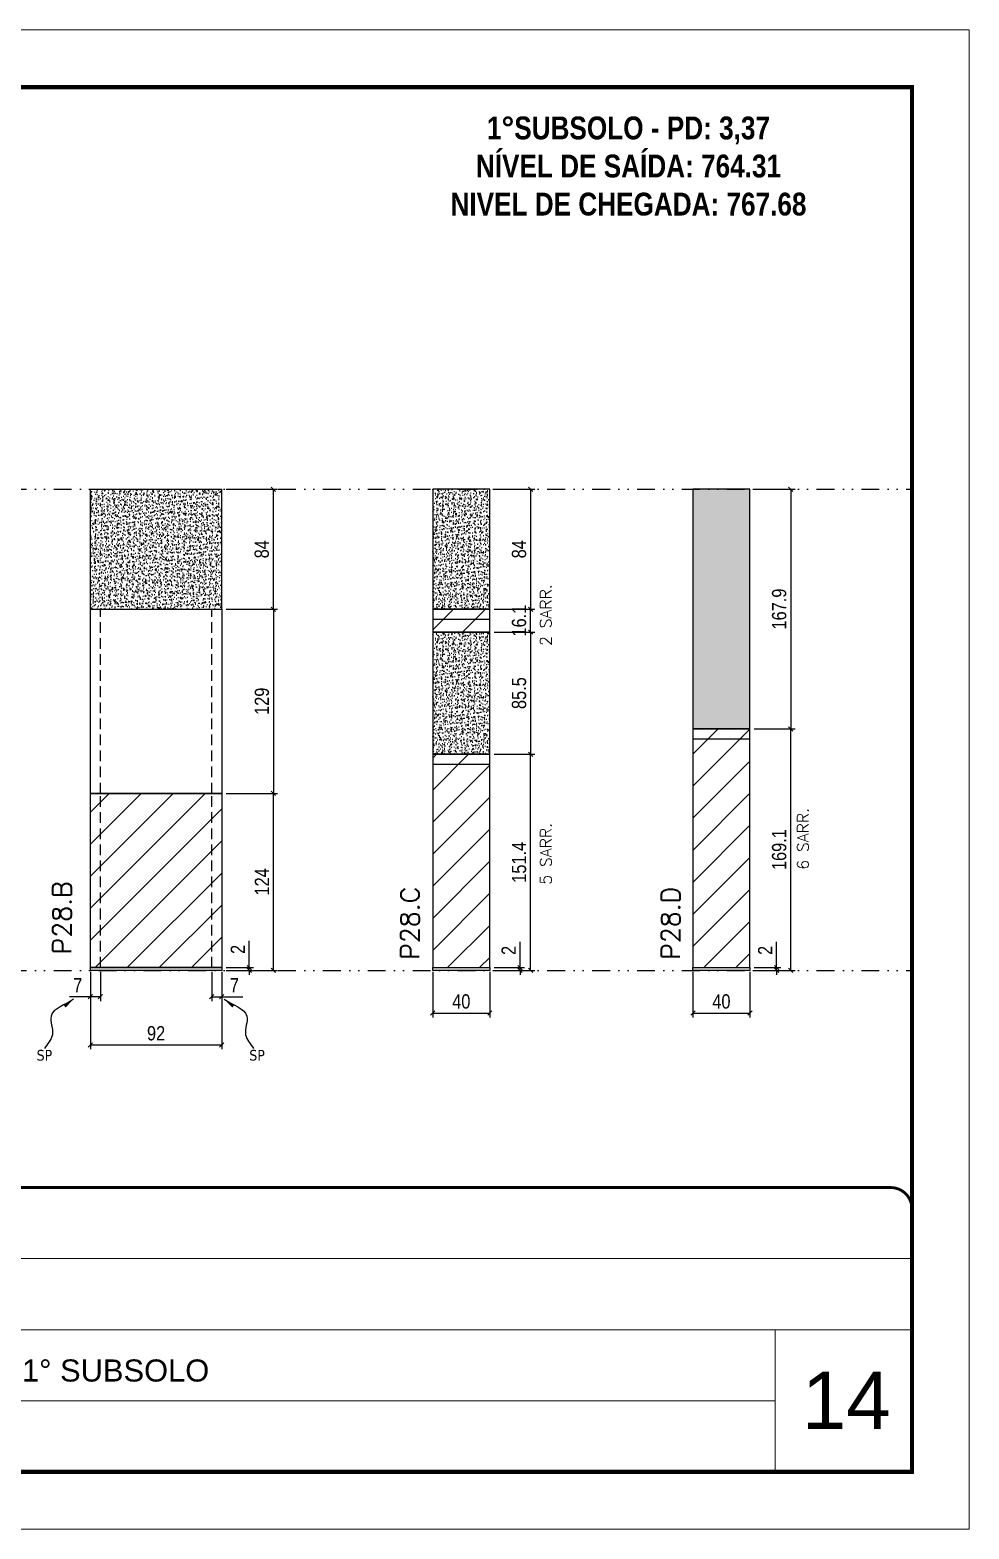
# Model space of a CAD drawing. Extents: x 2949 to 9230, y 1140 to 12527.
# Drawn here: x 5374 to 6033, y 8031 to 9081 of the extents above; entities that cross this region are included whole.
import ezdxf

# ---------------------------------------------------------------- set-up
doc = ezdxf.new("R2010")
doc.units = 0
for name, pattern in [('CONTINUO', [0]), ('DASHED', [0.75, 0.5, -0.25]), ('DIVIDE2', [0.625, 0.25, -0.125, 0, -0.125, 0, -0.125]), ('HIDDEN', [0.375, 0.25, -0.125])]:
    doc.linetypes.add(name, pattern=pattern)
for name, color, linetype, lineweight in [('CARIMBO', 255, 'Continuous', 9), ('Folhas', 255, 'Continuous', 9), ('Hachura', 251, 'Continuous', 9), ('SARRAFO DE PRESSAO', 251, 'DASHED', 9), ('Texto Seção', 7, 'Continuous', 15)]:
    doc.layers.add(name, color=color, linetype=linetype, lineweight=lineweight)
for name, color, linetype in [('COTA', 241, 'Continuous'), ('NOMENCLATURA', 7, 'Continuous'), ('Nível', 160, 'Continuous'), ('Painéis', 200, 'Continuous'), ('Romaneio', 10, 'Continuous'), ('SARR_2.2x7', 40, 'Continuous'), ('Sarrafo de Pressão', 42, 'HIDDEN'), ('texto', 7, 'Continuous')]:
    doc.layers.add(name, color=color, linetype=linetype)
doc.styles.add('ARIAL', font='arial.ttf')
doc.styles.add('COTA TECNICA', font='techl___.ttf', dxfattribs={"height": 10})
doc.styles.add('COTA TECNICA-50', font='techl___.ttf', dxfattribs={"height": 10})
doc.styles.add('REGUA-120', font='ROMANS.shx', dxfattribs={"height": 15})
doc.styles.add('ROMANC', font='techb___.ttf', dxfattribs={"height": 2.5})
doc.styles.add('ROMANS', font='romans.shx')
doc.styles.get("Standard").update_dxf_attribs({"font": 'arial.ttf'})
doc.dimstyles.new('COTA PAINEL-50', dxfattribs={"dimtxt": 10, "dimasz": 3, "dimexe": 3, "dimexo": 3, "dimgap": 3, "dimtad": 1, "dimdec": 1, "dimzin": 12, "dimdsep": 46, "dimtxsty": 'COTA TECNICA-50', "dimblk1": 'OBLIQUE', "dimblk2": 'OBLIQUE', "dimsah": 1, "dimcen": 0.9, "dimclrd": 4, "dimclre": 4, "dimclrt": 240, "dimadec": 1, "dimazin": 3, "dimtfac": 1, "dimtdec": 1, "dimtmove": 0, "dimatfit": 3, "dimfxl": 1, "dimtolj": 1, "dimtzin": 12, "dimarcsym": 0})
doc.dimstyles.new('PAINEL', dxfattribs={"dimtxt": 10, "dimasz": 3, "dimexe": 3, "dimexo": 3, "dimgap": 3, "dimtad": 1, "dimdec": 1, "dimzin": 12, "dimdsep": 46, "dimtxsty": 'COTA TECNICA', "dimblk1": 'OBLIQUE', "dimblk2": 'OBLIQUE', "dimsah": 1, "dimcen": 0.9, "dimclrd": 4, "dimclre": 4, "dimclrt": 240, "dimadec": 1, "dimazin": 3, "dimtfac": 1, "dimtdec": 1, "dimtmove": 0, "dimatfit": 3, "dimfxl": 1, "dimtolj": 1, "dimtzin": 12, "dimarcsym": 0})
doc.dimstyles.get("Standard").update_dxf_attribs({"dimtxt": 0.18, "dimasz": 0.18, "dimexe": 0.18, "dimexo": 0.0625, "dimgap": 0.09, "dimtad": 0, "dimtih": 1, "dimtoh": 1, "dimdec": 4, "dimzin": 0, "dimdsep": 46, "dimtxsty": 'Standard', "dimcen": 0.09, "dimadec": 0, "dimazin": 0, "dimtfac": 1, "dimtdec": 4, "dimtofl": 0, "dimtmove": 0, "dimatfit": 3, "dimfxl": 1, "dimtolj": 1, "dimtzin": 0, "dimarcsym": 0})
pattern_1 = [(45, (-126071.967, -22713.47), (-11.2253202, 11.2253202), [])]

# ---------------------------------------------------------------- blocks, each defined once
blk = doc.blocks.new('9999999999')
at = {"color": 30, "linetype": 'CONTINUO'}
for p, q in [((98564.6, 34379.6), (99584, 34379.6)), ((98564.6, 34329.8), (99488, 34329.8)), ((99584, 34329.8), (99488, 34329.8)), ((99488, 34329.8), (99488, 34230.2)), ((98564.6, 34280), (99488, 34280))]:
    blk.add_line(p, q, dxfattribs=at)
at = {"color": 30, "linetype": 'CONTINUO', "const_width": 2}
blk.add_lwpolyline([(99584, 34230.2), (99584, 34414.4, 0.414214), (99569, 34429.4), (98229, 34429.4, 0.414214), (98214, 34414.4), (98214, 34245.2, 0.414214), (98229, 34230.2), (99584, 34230.2)], format="xyb", dxfattribs=at)
at = {"layer": 'Folhas'}
blk.add_lwpolyline([(98139, 34190.2), (99624, 34190.2), (99624, 35240.2), (98139, 35240.2)], close=True, dxfattribs=at)
at = {"layer": 'Folhas', "color": 30, "const_width": 3}
blk.add_lwpolyline([(98214, 34230.2), (99584, 34230.2), (99584, 35200.2), (98214, 35200.2)], close=True, dxfattribs=at)
at = {"color": 7, "linetype": 'Continuous', "ltscale": 5, "style": 'ARIAL'}
blk.add_text('TRECHO I - 1° SUBSOLO', height=15.483, dxfattribs=at).set_placement((98837.7, 34293.5))
blk = doc.blocks.new('_Oblique')
at = {"color": 0, "linetype": 'ByBlock', "lineweight": -2}
blk.add_line((-0.5, -0.5), (0.5, 0.5), dxfattribs=at)
blk = doc.blocks.new('*D1315')
at = {"layer": 'COTA', "color": 4, "lineweight": -2, "transparency": 16777216}
for p, q in [((5416.8, 8421.3), (5416.8, 8367.1)), ((5508.8, 8421.3), (5508.8, 8367.1)), ((5416.8, 8370.1), (5508.8, 8370.1))]:
    blk.add_line(p, q, dxfattribs=at)
at = {"layer": 'Defpoints', "color": 0, "transparency": 16777216}
for p in [(5416.8, 8424.3), (5508.8, 8424.3), (5508.8, 8370.1)]:
    blk.add_point(p, dxfattribs=at)
at = {"layer": 'COTA', "color": 4, "lineweight": -2, "transparency": 16777216, "xscale": 3, "yscale": 3, "zscale": 3, "rotation": 180}
blk.add_blockref('_Oblique', (5416.8, 8370.1), dxfattribs=at)
at = {"layer": 'COTA', "color": 4, "lineweight": -2, "transparency": 16777216, "xscale": 3, "yscale": 3, "zscale": 3}
blk.add_blockref('_Oblique', (5508.8, 8370.1), dxfattribs=at)
at = {"layer": 'COTA', "color": 240, "transparency": 16777216, "insert": (5462.8, 8378.2), "char_height": 10, "attachment_point": 5, "style": 'COTA TECNICA'}
blk.add_mtext('\\A1;92', dxfattribs=at)
blk = doc.blocks.new('*D1316')
at = {"layer": 'COTA', "color": 4, "lineweight": -2, "transparency": 16777216}
for p, q in [((5511.8, 8546.3), (5548, 8546.3)), ((5545, 8422.3), (5545, 8546.3)), ((5511.8, 8422.3), (5548, 8422.3))]:
    blk.add_line(p, q, dxfattribs=at)
at = {"layer": 'Defpoints', "color": 0, "transparency": 16777216}
for p in [(5508.8, 8546.3), (5545, 8546.3), (5508.8, 8422.3)]:
    blk.add_point(p, dxfattribs=at)
at = {"layer": 'COTA', "color": 4, "lineweight": -2, "transparency": 16777216, "xscale": 3, "yscale": 3, "zscale": 3}
for p, rotation in [((5545, 8546.3), 90), ((5545, 8422.3), 270)]:
    blk.add_blockref('_Oblique', p, dxfattribs=dict(at, rotation=rotation))
at = {"layer": 'COTA', "color": 240, "transparency": 16777216, "insert": (5537, 8484.3), "char_height": 10, "attachment_point": 5, "rotation": 90, "style": 'COTA TECNICA-50'}
blk.add_mtext('\\A1;124', dxfattribs=at)
blk = doc.blocks.new('*D1317')
at = {"layer": 'COTA', "color": 4, "lineweight": -2, "transparency": 16777216}
for p, q in [((5528.1, 8424.3), (5528.1, 8443.1)), ((5511.8, 8424.3), (5531.1, 8424.3)), ((5511.8, 8422.3), (5531.1, 8422.3)), ((5528.1, 8422.3), (5528.1, 8424.3)), ((5528.1, 8422.3), (5528.1, 8419.3))]:
    blk.add_line(p, q, dxfattribs=at)
at = {"layer": 'Defpoints', "color": 0, "transparency": 16777216}
for p in [(5508.8, 8424.3), (5508.8, 8422.3), (5528.1, 8422.3)]:
    blk.add_point(p, dxfattribs=at)
at = {"layer": 'COTA', "color": 4, "lineweight": -2, "transparency": 16777216, "xscale": 3, "yscale": 3, "zscale": 3}
for p, rotation in [((5528.1, 8424.3), 270), ((5528.1, 8422.3), 90)]:
    blk.add_blockref('_Oblique', p, dxfattribs=dict(at, rotation=rotation))
at = {"layer": 'COTA', "color": 240, "transparency": 16777216, "insert": (5520.1, 8437), "char_height": 10, "attachment_point": 5, "rotation": 90, "style": 'COTA TECNICA-50'}
blk.add_mtext('\\A1;2', dxfattribs=at)
blk = doc.blocks.new('*D1318')
at = {"layer": 'COTA', "color": 4, "lineweight": -2, "transparency": 16777216}
for p, q in [((5423.8, 8421.3), (5423.8, 8400.8)), ((5416.8, 8419.3), (5416.8, 8400.8)), ((5416.8, 8403.8), (5402.1, 8403.8)), ((5423.8, 8403.8), (5416.8, 8403.8))]:
    blk.add_line(p, q, dxfattribs=at)
at = {"layer": 'Defpoints', "color": 0, "transparency": 16777216}
for p in [(5416.8, 8422.3), (5423.8, 8424.3), (5416.8, 8403.8)]:
    blk.add_point(p, dxfattribs=at)
at = {"layer": 'COTA', "color": 4, "lineweight": -2, "transparency": 16777216, "xscale": 3, "yscale": 3, "zscale": 3, "rotation": 180}
blk.add_blockref('_Oblique', (5416.8, 8403.8), dxfattribs=at)
at = {"layer": 'COTA', "color": 4, "lineweight": -2, "transparency": 16777216, "xscale": 3, "yscale": 3, "zscale": 3}
blk.add_blockref('_Oblique', (5423.8, 8403.8), dxfattribs=at)
at = {"layer": 'COTA', "color": 240, "transparency": 16777216, "insert": (5407.9, 8411.9), "char_height": 10, "attachment_point": 5, "style": 'COTA TECNICA-50'}
blk.add_mtext('\\A1;7', dxfattribs=at)
blk = doc.blocks.new('*D1319')
at = {"layer": 'COTA', "color": 4, "lineweight": -2, "transparency": 16777216}
for p, q in [((5501.8, 8421.3), (5501.8, 8400.8)), ((5508.8, 8419.3), (5508.8, 8400.8)), ((5501.8, 8403.8), (5508.8, 8403.8)), ((5508.8, 8403.8), (5523.5, 8403.8))]:
    blk.add_line(p, q, dxfattribs=at)
at = {"layer": 'Defpoints', "color": 0, "transparency": 16777216}
for p in [(5501.8, 8424.3), (5508.8, 8422.3), (5508.8, 8403.8)]:
    blk.add_point(p, dxfattribs=at)
at = {"layer": 'COTA', "color": 4, "lineweight": -2, "transparency": 16777216, "xscale": 3, "yscale": 3, "zscale": 3, "rotation": 180}
blk.add_blockref('_Oblique', (5501.8, 8403.8), dxfattribs=at)
at = {"layer": 'COTA', "color": 4, "lineweight": -2, "transparency": 16777216, "xscale": 3, "yscale": 3, "zscale": 3}
blk.add_blockref('_Oblique', (5508.8, 8403.8), dxfattribs=at)
at = {"layer": 'COTA', "color": 240, "transparency": 16777216, "insert": (5517.7, 8411.9), "char_height": 10, "attachment_point": 5, "style": 'COTA TECNICA-50'}
blk.add_mtext('\\A1;7', dxfattribs=at)
blk = doc.blocks.new('*D1972')
at = {"layer": 'Defpoints', "color": 0, "linetype": 'ByBlock', "transparency": 16777216}
for p in [(5508.8, 8759.3), (5545, 8759.3), (5508.8, 8675.3)]:
    blk.add_point(p, dxfattribs=at)
at = {"layer": 'Romaneio', "color": 4, "linetype": 'ByBlock', "lineweight": -2, "transparency": 16777216}
for p, q in [((5511.8, 8759.3), (5548, 8759.3)), ((5545, 8675.3), (5545, 8759.3)), ((5511.8, 8675.3), (5548, 8675.3))]:
    blk.add_line(p, q, dxfattribs=at)
at = {"layer": 'Romaneio', "color": 4, "linetype": 'ByBlock', "lineweight": -2, "transparency": 16777216, "xscale": 3, "yscale": 3, "zscale": 3}
for p, rotation in [((5545, 8759.3), 90), ((5545, 8675.3), 270)]:
    blk.add_blockref('_Oblique', p, dxfattribs=dict(at, rotation=rotation))
at = {"layer": 'Romaneio', "color": 240, "linetype": 'ByBlock', "transparency": 16777216, "insert": (5536.9, 8717.3), "char_height": 10, "attachment_point": 5, "rotation": 90, "style": 'COTA TECNICA'}
blk.add_mtext('\\A1;84', dxfattribs=at)
blk = doc.blocks.new('*D1324')
at = {"layer": 'COTA', "color": 4, "lineweight": -2, "transparency": 16777216}
for p, q in [((5839, 8421.3), (5839, 8389.4)), ((5879, 8421.3), (5879, 8389.4)), ((5839, 8392.4), (5879, 8392.4))]:
    blk.add_line(p, q, dxfattribs=at)
at = {"layer": 'Defpoints', "color": 0, "transparency": 16777216}
for p in [(5839, 8424.3), (5879, 8424.3), (5879, 8392.4)]:
    blk.add_point(p, dxfattribs=at)
at = {"layer": 'COTA', "color": 4, "lineweight": -2, "transparency": 16777216, "xscale": 3, "yscale": 3, "zscale": 3, "rotation": 180}
blk.add_blockref('_Oblique', (5839, 8392.4), dxfattribs=at)
at = {"layer": 'COTA', "color": 4, "lineweight": -2, "transparency": 16777216, "xscale": 3, "yscale": 3, "zscale": 3}
blk.add_blockref('_Oblique', (5879, 8392.4), dxfattribs=at)
at = {"layer": 'COTA', "color": 240, "transparency": 16777216, "insert": (5859, 8400.5), "char_height": 10, "attachment_point": 5, "style": 'COTA TECNICA'}
blk.add_mtext('\\A1;40', dxfattribs=at)
blk = doc.blocks.new('*D1325')
at = {"layer": 'COTA', "color": 4, "lineweight": -2, "transparency": 16777216}
for p, q in [((5882, 8759.3), (5910.6, 8759.3)), ((5907.6, 8759.3), (5907.6, 8591.4)), ((5882, 8591.4), (5910.6, 8591.4))]:
    blk.add_line(p, q, dxfattribs=at)
at = {"layer": 'Defpoints', "color": 0, "transparency": 16777216}
for p in [(5879, 8759.3), (5879, 8591.4), (5907.6, 8591.4)]:
    blk.add_point(p, dxfattribs=at)
at = {"layer": 'COTA', "color": 4, "lineweight": -2, "transparency": 16777216, "xscale": 3, "yscale": 3, "zscale": 3}
for p, rotation in [((5907.6, 8759.3), 90), ((5907.6, 8591.4), 270)]:
    blk.add_blockref('_Oblique', p, dxfattribs=dict(at, rotation=rotation))
at = {"layer": 'COTA', "color": 240, "transparency": 16777216, "insert": (5899.5, 8675.4), "char_height": 10, "attachment_point": 5, "rotation": 90, "style": 'COTA TECNICA'}
blk.add_mtext('\\A1;167.9', dxfattribs=at)
blk = doc.blocks.new('*D1326')
at = {"layer": 'COTA', "color": 4, "lineweight": -2, "transparency": 16777216}
for p, q in [((5882, 8591.4), (5910.6, 8591.4)), ((5907.6, 8422.3), (5907.6, 8591.4)), ((5882, 8422.3), (5910.6, 8422.3))]:
    blk.add_line(p, q, dxfattribs=at)
at = {"layer": 'Defpoints', "color": 0, "transparency": 16777216}
for p in [(5879, 8591.4), (5907.6, 8591.4), (5879, 8422.3)]:
    blk.add_point(p, dxfattribs=at)
at = {"layer": 'COTA', "color": 4, "lineweight": -2, "transparency": 16777216, "xscale": 3, "yscale": 3, "zscale": 3}
for p, rotation in [((5907.6, 8591.4), 90), ((5907.6, 8422.3), 270)]:
    blk.add_blockref('_Oblique', p, dxfattribs=dict(at, rotation=rotation))
at = {"layer": 'COTA', "color": 240, "transparency": 16777216, "insert": (5899.5, 8506.9), "char_height": 10, "attachment_point": 5, "rotation": 90, "style": 'COTA TECNICA'}
blk.add_mtext('\\A1;169.1', dxfattribs=at)
blk = doc.blocks.new('*D1327')
at = {"layer": 'COTA', "color": 4, "lineweight": -2, "transparency": 16777216}
for p, q in [((5897.7, 8424.3), (5897.7, 8442.4)), ((5882, 8424.3), (5900.7, 8424.3)), ((5882, 8422.3), (5900.7, 8422.3)), ((5897.7, 8422.3), (5897.7, 8424.3)), ((5897.7, 8422.3), (5897.7, 8419.3))]:
    blk.add_line(p, q, dxfattribs=at)
at = {"layer": 'Defpoints', "color": 0, "transparency": 16777216}
for p in [(5879, 8424.3), (5879, 8422.3), (5897.7, 8424.3)]:
    blk.add_point(p, dxfattribs=at)
at = {"layer": 'COTA', "color": 4, "lineweight": -2, "transparency": 16777216, "xscale": 3, "yscale": 3, "zscale": 3}
for p, rotation in [((5897.7, 8424.3), 270), ((5897.7, 8422.3), 90)]:
    blk.add_blockref('_Oblique', p, dxfattribs=dict(at, rotation=rotation))
at = {"layer": 'COTA', "color": 240, "transparency": 16777216, "insert": (5889.7, 8436.3), "char_height": 10, "attachment_point": 5, "rotation": 90, "style": 'COTA TECNICA-50'}
blk.add_mtext('\\A1;2', dxfattribs=at)
blk = doc.blocks.new('*D1328')
at = {"layer": 'COTA', "color": 4, "lineweight": -2, "transparency": 16777216}
for p, q in [((5656.7, 8421.3), (5656.7, 8389.4)), ((5696.7, 8421.3), (5696.7, 8389.4)), ((5656.7, 8392.4), (5696.7, 8392.4))]:
    blk.add_line(p, q, dxfattribs=at)
at = {"layer": 'Defpoints', "color": 0, "transparency": 16777216}
for p in [(5656.7, 8424.3), (5696.7, 8424.3), (5696.7, 8392.4)]:
    blk.add_point(p, dxfattribs=at)
at = {"layer": 'COTA', "color": 4, "lineweight": -2, "transparency": 16777216, "xscale": 3, "yscale": 3, "zscale": 3, "rotation": 180}
blk.add_blockref('_Oblique', (5656.7, 8392.4), dxfattribs=at)
at = {"layer": 'COTA', "color": 4, "lineweight": -2, "transparency": 16777216, "xscale": 3, "yscale": 3, "zscale": 3}
blk.add_blockref('_Oblique', (5696.7, 8392.4), dxfattribs=at)
at = {"layer": 'COTA', "color": 240, "transparency": 16777216, "insert": (5676.7, 8400.5), "char_height": 10, "attachment_point": 5, "style": 'COTA TECNICA'}
blk.add_mtext('\\A1;40', dxfattribs=at)
blk = doc.blocks.new('*D1329')
at = {"layer": 'COTA', "color": 4, "lineweight": -2, "transparency": 16777216}
for p, q in [((5699.7, 8675.3), (5728.3, 8675.3)), ((5725.3, 8659.2), (5725.3, 8675.3)), ((5699.7, 8659.2), (5728.3, 8659.2))]:
    blk.add_line(p, q, dxfattribs=at)
at = {"layer": 'Defpoints', "color": 0, "transparency": 16777216}
for p in [(5696.7, 8675.3), (5725.3, 8675.3), (5696.7, 8659.2)]:
    blk.add_point(p, dxfattribs=at)
at = {"layer": 'COTA', "color": 4, "lineweight": -2, "transparency": 16777216, "xscale": 3, "yscale": 3, "zscale": 3}
for p, rotation in [((5725.3, 8675.3), 90), ((5725.3, 8659.2), 270)]:
    blk.add_blockref('_Oblique', p, dxfattribs=dict(at, rotation=rotation))
at = {"layer": 'COTA', "color": 240, "transparency": 16777216, "insert": (5717.2, 8667.3), "char_height": 10, "attachment_point": 5, "rotation": 90, "style": 'COTA TECNICA'}
blk.add_mtext('\\A1;16.1', dxfattribs=at)
blk = doc.blocks.new('*D1330')
at = {"layer": 'COTA', "color": 4, "lineweight": -2, "transparency": 16777216}
for p, q in [((5699.7, 8573.7), (5728.3, 8573.7)), ((5725.3, 8422.3), (5725.3, 8573.7)), ((5699.7, 8422.3), (5728.3, 8422.3))]:
    blk.add_line(p, q, dxfattribs=at)
at = {"layer": 'Defpoints', "color": 0, "transparency": 16777216}
for p in [(5696.7, 8573.7), (5725.3, 8573.7), (5696.7, 8422.3)]:
    blk.add_point(p, dxfattribs=at)
at = {"layer": 'COTA', "color": 4, "lineweight": -2, "transparency": 16777216, "xscale": 3, "yscale": 3, "zscale": 3}
for p, rotation in [((5725.3, 8573.7), 90), ((5725.3, 8422.3), 270)]:
    blk.add_blockref('_Oblique', p, dxfattribs=dict(at, rotation=rotation))
at = {"layer": 'COTA', "color": 240, "transparency": 16777216, "insert": (5717.2, 8498), "char_height": 10, "attachment_point": 5, "rotation": 90, "style": 'COTA TECNICA'}
blk.add_mtext('\\A1;151.4', dxfattribs=at)
blk = doc.blocks.new('*D1331')
at = {"layer": 'COTA', "color": 4, "lineweight": -2, "transparency": 16777216}
for p, q in [((5717.9, 8424.3), (5717.9, 8442.4)), ((5699.7, 8424.3), (5720.9, 8424.3)), ((5699.7, 8422.3), (5720.9, 8422.3)), ((5717.9, 8422.3), (5717.9, 8424.3)), ((5717.9, 8422.3), (5717.9, 8419.3))]:
    blk.add_line(p, q, dxfattribs=at)
at = {"layer": 'Defpoints', "color": 0, "transparency": 16777216}
for p in [(5696.7, 8424.3), (5696.7, 8422.3), (5717.9, 8424.3)]:
    blk.add_point(p, dxfattribs=at)
at = {"layer": 'COTA', "color": 4, "lineweight": -2, "transparency": 16777216, "xscale": 3, "yscale": 3, "zscale": 3}
for p, rotation in [((5717.9, 8424.3), 270), ((5717.9, 8422.3), 90)]:
    blk.add_blockref('_Oblique', p, dxfattribs=dict(at, rotation=rotation))
at = {"layer": 'COTA', "color": 240, "transparency": 16777216, "insert": (5709.9, 8436.3), "char_height": 10, "attachment_point": 5, "rotation": 90, "style": 'COTA TECNICA-50'}
blk.add_mtext('\\A1;2', dxfattribs=at)
blk = doc.blocks.new('*D1332')
at = {"layer": 'COTA', "color": 4, "linetype": 'ByBlock', "lineweight": -2, "transparency": 16777216}
for p, q in [((5699.7, 8659.2), (5728.3, 8659.2)), ((5725.3, 8659.2), (5725.3, 8573.7)), ((5699.7, 8573.7), (5728.3, 8573.7))]:
    blk.add_line(p, q, dxfattribs=at)
at = {"layer": 'Defpoints', "color": 0, "linetype": 'ByBlock', "transparency": 16777216}
for p in [(5696.7, 8659.2), (5696.7, 8573.7), (5725.3, 8573.7)]:
    blk.add_point(p, dxfattribs=at)
at = {"layer": 'COTA', "color": 4, "linetype": 'ByBlock', "lineweight": -2, "transparency": 16777216, "xscale": 3, "yscale": 3, "zscale": 3}
for p, rotation in [((5725.3, 8659.2), 90), ((5725.3, 8573.7), 270)]:
    blk.add_blockref('_Oblique', p, dxfattribs=dict(at, rotation=rotation))
at = {"layer": 'COTA', "color": 240, "linetype": 'ByBlock', "transparency": 16777216, "insert": (5717.2, 8616.5), "char_height": 10, "attachment_point": 5, "rotation": 90, "style": 'COTA TECNICA'}
blk.add_mtext('\\A1;85.5', dxfattribs=at)
blk = doc.blocks.new('*D1975')
at = {"layer": 'COTA', "color": 4, "linetype": 'ByBlock', "lineweight": -2, "transparency": 16777216}
for p, q in [((5699.7, 8759.3), (5728.3, 8759.3)), ((5725.3, 8759.3), (5725.3, 8675.3)), ((5699.7, 8675.3), (5728.3, 8675.3))]:
    blk.add_line(p, q, dxfattribs=at)
at = {"layer": 'Defpoints', "color": 0, "linetype": 'ByBlock', "transparency": 16777216}
for p in [(5696.7, 8759.3), (5696.7, 8675.3), (5725.3, 8675.3)]:
    blk.add_point(p, dxfattribs=at)
at = {"layer": 'COTA', "color": 4, "linetype": 'ByBlock', "lineweight": -2, "transparency": 16777216, "xscale": 3, "yscale": 3, "zscale": 3}
for p, rotation in [((5725.3, 8759.3), 90), ((5725.3, 8675.3), 270)]:
    blk.add_blockref('_Oblique', p, dxfattribs=dict(at, rotation=rotation))
at = {"layer": 'COTA', "color": 240, "linetype": 'ByBlock', "transparency": 16777216, "insert": (5717.2, 8717.3), "char_height": 10, "attachment_point": 5, "rotation": 90, "style": 'COTA TECNICA'}
blk.add_mtext('\\A1;84', dxfattribs=at)
blk = doc.blocks.new('*D1976')
at = {"layer": 'COTA', "color": 4, "linetype": 'ByBlock', "lineweight": -2, "transparency": 16777216}
for p, q in [((5511.8, 8675.3), (5548, 8675.3)), ((5545, 8675.3), (5545, 8546.3)), ((5511.8, 8546.3), (5548, 8546.3))]:
    blk.add_line(p, q, dxfattribs=at)
at = {"layer": 'Defpoints', "color": 0, "linetype": 'ByBlock', "transparency": 16777216}
for p in [(5508.8, 8675.3), (5508.8, 8546.3), (5545, 8546.3)]:
    blk.add_point(p, dxfattribs=at)
at = {"layer": 'COTA', "color": 4, "linetype": 'ByBlock', "lineweight": -2, "transparency": 16777216, "xscale": 3, "yscale": 3, "zscale": 3}
for p, rotation in [((5545, 8675.3), 90), ((5545, 8546.3), 270)]:
    blk.add_blockref('_Oblique', p, dxfattribs=dict(at, rotation=rotation))
at = {"layer": 'COTA', "color": 240, "linetype": 'ByBlock', "transparency": 16777216, "insert": (5537, 8610.8), "char_height": 10, "attachment_point": 5, "rotation": 90, "style": 'COTA TECNICA'}
blk.add_mtext('\\A1;129', dxfattribs=at)

msp = doc.modelspace()

# ---------------------------------------------------------------- hatches: boundary and pattern name
at = {"layer": 'COTA', "linetype": 'ByBlock'}
h = msp.add_hatch(dxfattribs=at)
h.set_pattern_fill('AR-CONC', color=256, scale=0.03)
h.set_pattern_definition([(50, (-125872.6174, -18111.9417), (5.46554007, -0.47817257), [0.5715, -6.2865]), (355, (-125872.6174, -18111.942), (-1.05730264, 5.73170536), [0.4572, -5.02921753]), (100.4514447, (-125872.162, -18111.9816), (4.40823741, 5.25353256), [0.48570026, -5.34270734]), (46.1842, (-125872.6174, -18110.418), (8.13237123, -1.26126984), [0.85725, -9.42975]), (96.6355576, (-125871.94, -18110.523), (7.122124, 7.42278374), [0.7285507, -8.01406824]), (351.184151, (-125872.617, -18110.418), (7.122124, 7.42278374), [0.685799, -7.54379196]), (21, (-125871.8554, -18110.7987), (4.54843174, -3.06795595), [0.5715, -6.2865]), (326, (-125871.8554, -18110.799), (1.85406085, 5.52563898), [0.4572, -5.0292]), (71.451445, (-125871.4764, -18111.0544), (6.40249258, 2.45768307), [0.48570026, -5.34269813]), (37.5, (-125872.6174, -18111.9417), (0.092658098, 2.536651166), [0, -4.96824, 0, -5.1054, 0, -5.04825]), (7.5, (-125872.6174, -18111.9417), (2.004589875, 3.005417245), [0, -2.91084, 0, -4.85394, 0, -1.92405]), (327.5, (-125874.3167, -18111.9417), (4.067717855, -0.17186232), [0, -1.905, 0, -5.9436, 0, -7.8867]), (317.5, (-125875.0787, -18111.9417), (4.44387544, 0.76279473), [0, -2.4765, 0, -3.94716, 0, -5.6007])])
h.paths.add_polyline_path([(5508.8, 8675.29), (5416.8, 8675.26), (5416.8, 8759.29), (5508.8, 8759.29)])
h = msp.add_hatch(dxfattribs=at)
h.set_pattern_fill('AR-CONC', color=256, scale=0.03)
h.set_pattern_definition([(50, (-129191.716, -23782.8587), (5.46554007, -0.47817257), [0.5715, -6.2865]), (355, (-129191.716, -23782.859), (-1.05730264, 5.73170536), [0.4572, -5.02921753]), (100.4514447, (-129191.2604, -23782.8986), (4.40823741, 5.25353256), [0.48570026, -5.34270734]), (46.1842, (-129191.716, -23781.335), (8.13237123, -1.26126984), [0.85725, -9.42975]), (96.6355576, (-129191.038, -23781.44), (7.122124, 7.42278374), [0.7285507, -8.01406824]), (351.184151, (-129191.716, -23781.335), (7.122124, 7.42278374), [0.685799, -7.54379196]), (21, (-129190.954, -23781.7157), (4.54843174, -3.06795595), [0.5715, -6.2865]), (326, (-129190.954, -23781.716), (1.85406085, 5.52563898), [0.4572, -5.0292]), (71.451445, (-129190.575, -23781.9714), (6.40249258, 2.45768307), [0.48570026, -5.34269813]), (37.5, (-129191.7158, -23782.8587), (0.092658098, 2.536651166), [0, -4.96824, 0, -5.1054, 0, -5.04825]), (7.5, (-129191.7158, -23782.8587), (2.004589875, 3.005417245), [0, -2.91084, 0, -4.85394, 0, -1.92405]), (327.5, (-129193.415, -23782.8587), (4.067717855, -0.17186232), [0, -1.905, 0, -5.9436, 0, -7.8867]), (317.5, (-129194.177, -23782.8587), (4.44387544, 0.76279473), [0, -2.4765, 0, -3.94716, 0, -5.6007])])
h.paths.add_polyline_path([(5656.68, 8675.27), (5696.68, 8675.27), (5696.68, 8759.29), (5656.68, 8759.29)])
h = msp.add_hatch(dxfattribs=at)
h.set_pattern_fill('AR-CONC', color=256, scale=0.03)
h.set_pattern_definition([(50, (-126071.9665, -22713.4705), (5.46554007, -0.47817257), [0.5715, -6.2865]), (355, (-126071.9665, -22713.4705), (-1.05730264, 5.73170536), [0.4572, -5.02921753]), (100.4514447, (-126071.511, -22713.5104), (4.40823741, 5.25353256), [0.48570026, -5.34270734]), (46.1842, (-126071.9665, -22711.9465), (8.13237123, -1.26126984), [0.85725, -9.42975]), (96.6355576, (-126071.289, -22712.052), (7.122124, 7.42278374), [0.7285507, -8.01406824]), (351.184151, (-126071.9665, -22711.9465), (7.122124, 7.42278374), [0.685799, -7.54379196]), (21, (-126071.2045, -22712.3275), (4.54843174, -3.06795595), [0.5715, -6.2865]), (326, (-126071.2045, -22712.3275), (1.85406085, 5.52563898), [0.4572, -5.0292]), (71.451445, (-126070.8255, -22712.583), (6.40249258, 2.45768307), [0.48570026, -5.34269813]), (37.5, (-126071.9665, -22713.4705), (0.092658098, 2.536651166), [0, -4.96824, 0, -5.1054, 0, -5.04825]), (7.5, (-126071.9665, -22713.4705), (2.004589875, 3.005417245), [0, -2.91084, 0, -4.85394, 0, -1.92405]), (327.5, (-126073.6658, -22713.4705), (4.067717855, -0.17186232), [0, -1.905, 0, -5.9436, 0, -7.8867]), (317.5, (-126074.4278, -22713.4705), (4.44387544, 0.76279473), [0, -2.4765, 0, -3.94716, 0, -5.6007])])
h.paths.add_polyline_path([(5879, 8759.29), (5839, 8759.29), (5839, 8591.43), (5879, 8591.43)])
h = msp.add_hatch(dxfattribs=at)
h.set_pattern_fill('AR-CONC', color=256, scale=0.03)
h.set_pattern_definition([(50, (-129191.716, -23884.4423), (5.46554007, -0.47817257), [0.5715, -6.2865]), (355, (-129191.716, -23884.442), (-1.05730264, 5.73170536), [0.4572, -5.02921753]), (100.4514447, (-129191.2604, -23884.482), (4.40823741, 5.25353256), [0.48570026, -5.34270734]), (46.1842, (-129191.716, -23882.918), (8.13237123, -1.26126984), [0.85725, -9.42975]), (96.6355576, (-129191.038, -23883.023), (7.122124, 7.42278374), [0.7285507, -8.01406824]), (351.184151, (-129191.716, -23882.918), (7.122124, 7.42278374), [0.685799, -7.54379196]), (21, (-129190.954, -23883.2993), (4.54843174, -3.06795595), [0.5715, -6.2865]), (326, (-129190.954, -23883.299), (1.85406085, 5.52563898), [0.4572, -5.0292]), (71.451445, (-129190.575, -23883.555), (6.40249258, 2.45768307), [0.48570026, -5.34269813]), (37.5, (-129191.7158, -23884.4423), (0.092658098, 2.536651166), [0, -4.96824, 0, -5.1054, 0, -5.04825]), (7.5, (-129191.7158, -23884.4423), (2.004589875, 3.005417245), [0, -2.91084, 0, -4.85394, 0, -1.92405]), (327.5, (-129193.415, -23884.4423), (4.067717855, -0.17186232), [0, -1.905, 0, -5.9436, 0, -7.8867]), (317.5, (-129194.177, -23884.4423), (4.44387544, 0.76279473), [0, -2.4765, 0, -3.94716, 0, -5.6007])])
h.paths.add_polyline_path([(5656.68, 8573.68), (5696.68, 8573.68), (5696.68, 8659.23), (5656.68, 8659.23)])
at = {"layer": 'Hachura', "linetype": 'ByBlock'}
h = msp.add_hatch(dxfattribs=at)
h.set_pattern_fill('ANSI31', color=256, scale=5)
h.set_pattern_definition(pattern_1)
h.paths.add_polyline_path([(5696.68, 8675.29), (5656.68, 8675.29), (5656.68, 8659.23), (5696.68, 8659.23)])
h = msp.add_hatch(dxfattribs=at)
h.set_pattern_fill('ANSI31', color=256, scale=5)
h.set_pattern_definition(pattern_1)
h.paths.add_polyline_path([(5879, 8591.43), (5839, 8591.43), (5839, 8424.29), (5879, 8424.29)])
h = msp.add_hatch(dxfattribs=at)
h.set_pattern_fill('ANSI31', color=256, scale=5)
h.set_pattern_definition(pattern_1)
h.paths.add_polyline_path([(5696.68, 8573.68), (5656.68, 8573.68), (5656.68, 8424.29), (5696.68, 8424.29)])
h = msp.add_hatch(dxfattribs=at)
h.set_pattern_fill('ANSI31', color=256, scale=5)
h.set_pattern_definition(pattern_1)
h.paths.add_polyline_path([(5416.8, 8424.29), (5508.8, 8424.29), (5508.8, 8546.29), (5416.8, 8546.29)])

# ---------------------------------------------------------------- linework, layer by layer
at = {"layer": 'COTA', "linetype": 'ByBlock'}
for p, q in [((5416.8, 8675.29), (5416.8, 8759.29)), ((5416.8, 8759.29), (5508.8, 8759.29)), ((5508.8, 8675.29), (5508.8, 8759.29))]:
    msp.add_line(p, q, dxfattribs=at)
for points in [[(5656.68, 8675.27), (5696.68, 8675.27), (5696.68, 8759.29), (5656.68, 8759.29)], [(5839, 8591.43), (5879, 8591.43), (5879, 8759.29), (5839, 8759.29)], [(5656.68, 8573.68), (5696.68, 8573.68), (5696.68, 8659.23), (5656.68, 8659.23)]]:
    msp.add_lwpolyline(points, close=True, dxfattribs=at)
at = {"layer": 'Nível', "color": 4, "linetype": 'DIVIDE2', "ltscale": 50}
for p, q in [((4982.19, 8759.29), (5992.53, 8759.29)), ((4982.19, 8422.29), (5992.53, 8422.29))]:
    msp.add_line(p, q, dxfattribs=at)
at = {"layer": 'Painéis'}
for points in [[(5416.8, 8675.29), (5508.8, 8675.29), (5508.8, 8546.29), (5416.8, 8546.29)], [(5656.68, 8659.23), (5696.68, 8659.23), (5696.68, 8675.29), (5656.68, 8675.29)], [(5839, 8424.29), (5879, 8424.29), (5879, 8591.43), (5839, 8591.43)], [(5656.68, 8424.29), (5696.68, 8424.29), (5696.68, 8573.68), (5656.68, 8573.68)], [(5416.8, 8546.29), (5508.8, 8546.29), (5508.8, 8424.29), (5416.8, 8424.29)], [(5416.8, 8424.29), (5508.8, 8424.29), (5508.8, 8422.29), (5416.8, 8422.29)], [(5656.68, 8424.29), (5696.68, 8424.29), (5696.68, 8422.29), (5656.68, 8422.29)], [(5839, 8424.29), (5879, 8424.29), (5879, 8422.29), (5839, 8422.29)]]:
    msp.add_lwpolyline(points, close=True, dxfattribs=at)
at = {"layer": 'SARR_2.2x7'}
for p, q in [((5656.68, 8668.27), (5696.68, 8668.27)), ((5839, 8584.43), (5879, 8584.43)), ((5656.68, 8566.68), (5696.68, 8566.68))]:
    msp.add_line(p, q, dxfattribs=at)
at = {"layer": 'Sarrafo de Pressão', "ltscale": 30}
for p, q in [((5423.8, 8546.29), (5423.8, 8675.29)), ((5501.8, 8546.29), (5501.8, 8675.29)), ((5423.8, 8424.29), (5423.8, 8546.29)), ((5501.8, 8424.29), (5501.8, 8546.29))]:
    msp.add_line(p, q, dxfattribs=at)

# ---------------------------------------------------------------- block references
at = {"layer": 'SARRAFO DE PRESSAO', "color": 6, "linetype": 'ByBlock'}
msp.add_blockref('9999999999', (-93591.44, -26159.2), dxfattribs=at)

# ---------------------------------------------------------------- texts
at = {"layer": 'CARIMBO', "style": 'ARIAL'}
msp.add_text('14', height=40, dxfattribs=at).set_placement((5915.39, 8101.15))
at = {"layer": 'NOMENCLATURA', "color": 2, "insert": (5793.86, 9047.07), "char_height": 16, "attachment_point": 2, "style": 'ROMANC'}
msp.add_mtext_dynamic_manual_height_columns('\\P1°SUBSOLO - PD: 3,37\\PNÍVEL DE SAÍDA: 764.31\\PNIVEL DE CHEGADA: 767.68', width=300.2766, gutter_width=1, heights=[0], dxfattribs=at)
at = {"layer": 'texto', "color": 0, "char_height": 7.5, "attachment_point": 5}
for insert in [(5384.55, 8362.8), (5533.58, 8362.8)]:
    msp.add_mtext('{\\fTahoma|b0|i0|c0|p34;\\C4;SP}', dxfattribs=dict(at, insert=insert))
at = {"layer": 'Texto Seção', "linetype": 'Continuous', "style": 'ROMANS'}
for s, p in [('2 SARR.', (5739.88, 8649.56)), ('6 SARR.', (5920.14, 8492.86)), ('5 SARR.', (5739.96, 8482.35))]:
    msp.add_text(s, height=8, rotation=90, dxfattribs=at).set_placement(p)
at = {"layer": 'Texto Seção', "char_height": 13, "width": 285.3299, "attachment_point": 7, "rotation": 90, "style": 'REGUA-120'}
for s, insert in [('P28.B', (5403.33, 8433.54)), ('P28.C', (5647.23, 8429.7)), ('P28.D', (5829.96, 8429.7))]:
    msp.add_mtext(s, dxfattribs=dict(at, insert=insert))

# ---------------------------------------------------------------- dimensions: what is measured, and where the dimension line sits
at = {"layer": 'COTA', "linetype": 'ByBlock'}
for base, p1, p2, picture, middle in [((5725.33, 8675.29), (5696.68, 8759.29), (5696.68, 8675.29), '*D1975', (5717.24, 8717.29)), ((5545.04, 8546.29), (5508.8, 8675.29), (5508.8, 8546.29), '*D1976', (5536.95, 8610.79)), ((5725.3338, 8573.685), (5696.685, 8659.2328), (5696.685, 8573.685), '*D1332', (5717.2023, 8616.4589))]:
    dim = msp.add_linear_dim(base=base, p1=p1, p2=p2, angle=90, dimstyle='PAINEL', dxfattribs=at)
    dim.commit()
    dim.dimension.update_dxf_attribs({"geometry": picture, "text_midpoint": middle})
at = {"layer": 'COTA'}
for base, p1, p2, picture, middle in [((5907.65, 8591.43), (5879, 8759.29), (5879, 8591.43), '*D1325', (5907.65, 8675.36)), ((5725.33, 8675.29), (5696.68, 8659.23), (5696.68, 8675.29), '*D1329', (5725.33, 8667.26))]:
    dim = msp.add_linear_dim(base=base, p1=p1, p2=p2, angle=90, dimstyle='PAINEL', override={"dimarcsym": 2}, dxfattribs=at)
    dim.commit()
    dim.dimension.update_dxf_attribs({"geometry": picture, "text_midpoint": middle, "dimtype": 160})
for base, p1, p2, picture, middle in [((5907.65, 8591.43), (5879, 8422.29), (5879, 8591.43), '*D1326', (5899.52, 8506.86)), ((5725.33, 8573.68), (5696.68, 8422.29), (5696.68, 8573.68), '*D1330', (5717.22, 8497.99))]:
    dim = msp.add_linear_dim(base=base, p1=p1, p2=p2, angle=90, dimstyle='PAINEL', override={"dimarcsym": 2}, dxfattribs=at)
    dim.commit()
    dim.dimension.update_dxf_attribs({"geometry": picture, "text_midpoint": middle})
for base, p1, p2, angle, picture, middle in [((5545.04, 8546.29), (5508.8, 8422.29), (5508.8, 8546.29), 90, '*D1316', (5536.97, 8484.29)), ((5416.8, 8403.78), (5423.8, 8424.29), (5416.8, 8422.29), 180, '*D1318', (5407.94, 8411.86))]:
    dim = msp.add_linear_dim(base=base, p1=p1, p2=p2, angle=angle, dimstyle='COTA PAINEL-50', dxfattribs=at)
    dim.commit()
    dim.dimension.update_dxf_attribs({"geometry": picture, "text_midpoint": middle})
for base, p1, p2, picture, middle in [((5528.06, 8422.29), (5508.8, 8424.29), (5508.8, 8422.29), '*D1317', (5528.06, 8437.04)), ((5717.88, 8424.29), (5696.68, 8422.29), (5696.68, 8424.29), '*D1331', (5717.88, 8436.35)), ((5897.7, 8424.29), (5879, 8422.29), (5879, 8424.29), '*D1327', (5897.7, 8436.35))]:
    dim = msp.add_linear_dim(base=base, p1=p1, p2=p2, angle=90, dimstyle='COTA PAINEL-50', dxfattribs=at)
    dim.commit()
    dim.dimension.update_dxf_attribs({"geometry": picture, "text_midpoint": middle, "dimtype": 160})
for base, p1, p2, picture, middle in [((5508.8, 8370.12), (5416.8, 8424.29), (5508.8, 8424.29), '*D1315', (5462.8, 8378.2)), ((5696.68, 8392.4), (5656.68, 8424.29), (5696.68, 8424.29), '*D1328', (5676.68, 8400.5)), ((5879, 8392.4), (5839, 8424.29), (5879, 8424.29), '*D1324', (5859, 8400.5))]:
    dim = msp.add_linear_dim(base=base, p1=p1, p2=p2, dimstyle='PAINEL', override={"dimarcsym": 2}, dxfattribs=at)
    dim.commit()
    dim.dimension.update_dxf_attribs({"geometry": picture, "text_midpoint": middle})
dim = msp.add_linear_dim(base=(5508.8, 8403.78), p1=(5501.8, 8424.29), p2=(5508.8, 8422.29), dimstyle='COTA PAINEL-50', dxfattribs=at)
dim.commit()
dim.dimension.update_dxf_attribs({"geometry": '*D1319', "text_midpoint": (5517.67, 8411.86)})
at = {"layer": 'Romaneio', "linetype": 'ByBlock'}
dim = msp.add_aligned_dim(p1=(5508.8, 8675.29), p2=(5508.8, 8759.29), distance=-36.24, dimstyle='PAINEL', dxfattribs=at)
dim.commit()
dim.dimension.update_dxf_attribs({"geometry": '*D1972', "text_midpoint": (5536.95, 8717.29)})

# ---------------------------------------------------------------- leaders
at = {"layer": 'COTA', "path_type": 1}
for points in [[(5404.97, 8402.11), (5389.19, 8390.28), (5390.11, 8377.27), (5384.56, 8367.49)], [(5510.63, 8402.11), (5526.42, 8390.28), (5525.49, 8377.27), (5531.04, 8367.49)]]:
    msp.add_leader(points, dimstyle='Standard', override={"dimasz": 8}, dxfattribs=at)

doc.saveas('drawing.dxf')
